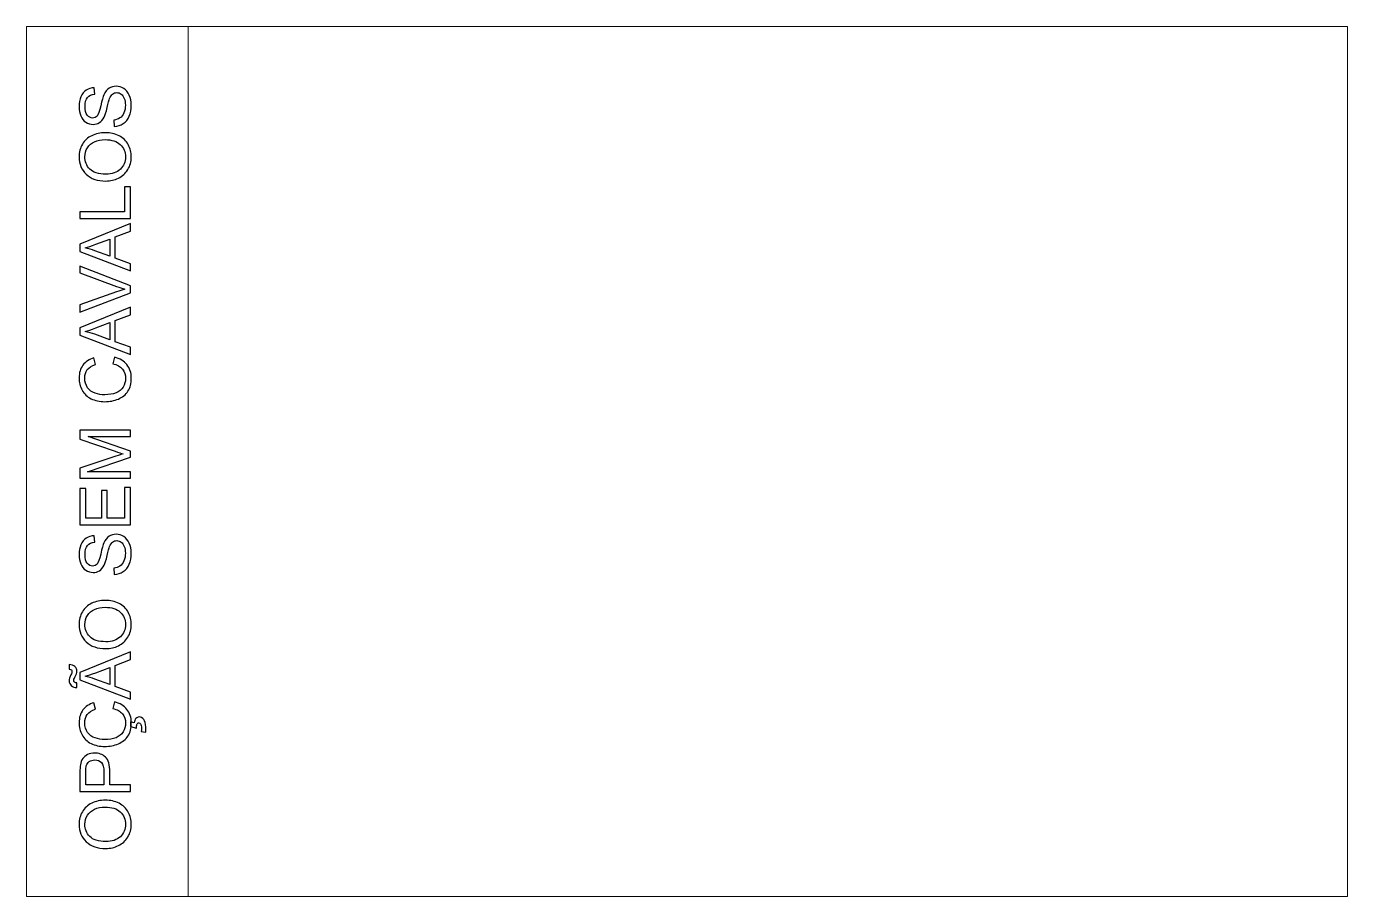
# Model space of a CAD drawing. Header units: millimetres. Extents: x -522 to 522, y -687 to 687.
# Drawn here: x -522 to 522, y -687 to 0 of the extents above; entities that cross this region are included whole.
import ezdxf

# ---------------------------------------------------------------- set-up
doc = ezdxf.new("R2010")
doc.units = ezdxf.units.MM
doc.header["$MEASUREMENT"] = 0
doc.layers.add('Camada 1', color=7, linetype='Continuous')

msp = doc.modelspace()

# ---------------------------------------------------------------- linework, layer by layer
at = {"layer": 'Camada 1', "color": 142, "lineweight": 20}
for points in [[(-521.6659, -687.4934), (-393.8405, -687.4934), (-393.8405, 0), (-521.6659, 0), (-521.6659, -687.4934)], [(-393.8405, -687.4934), (521.6659, -687.4934), (521.6659, 0), (-393.8405, 0), (-393.8405, -687.4934)]]:
    msp.add_lwpolyline(points, close=True, dxfattribs=at)
at = {"layer": 'Camada 1', "color": 142}
for points, knots in [([(-452.3213, -78.9476), (-452.3213, -78.9476), (-452.767, -73.9894), (-452.767, -73.9894), (-452.767, -73.9894), (-450.7614, -73.7573), (-449.118, -73.2095), (-447.8274, -72.346), (-447.8274, -72.346), (-446.546, -71.4825), (-445.5061, -70.1454), (-444.7076, -68.3349), (-444.7076, -68.3349), (-443.9184, -66.5243), (-443.5191, -64.4816), (-443.5191, -62.216), (-443.5191, -62.216), (-443.5191, -60.2012), (-443.8162, -58.4277), (-444.4198, -56.8864), (-444.4198, -56.8864), (-445.0233, -55.3451), (-445.8497, -54.2031), (-446.8989, -53.451), (-446.8989, -53.451), (-447.9481, -52.6989), (-449.0809, -52.3182), (-450.3158, -52.3182), (-450.3158, -52.3182), (-451.56, -52.3182), (-452.6463, -52.6803), (-453.5841, -53.4046), (-453.5841, -53.4046), (-454.5126, -54.1288), (-455.2925, -55.3266), (-455.9332, -56.9979), (-455.9332, -56.9979), (-456.3417, -58.0656), (-456.9917, -60.4333), (-457.8738, -64.1009), (-457.8738, -64.1009), (-458.7558, -67.7685), (-459.5822, -70.3311), (-460.3621, -71.7982), (-460.3621, -71.7982), (-461.3649, -73.7016), (-462.5998, -75.1129), (-464.0854, -76.0414), (-464.0854, -76.0414), (-465.5618, -76.9792), (-467.2238, -77.4435), (-469.0529, -77.4435), (-469.0529, -77.4435), (-471.0771, -77.4435), (-472.9619, -76.8678), (-474.7075, -75.7257), (-474.7075, -75.7257), (-476.4624, -74.5837), (-477.7901, -72.9217), (-478.7001, -70.7211), (-478.7001, -70.7211), (-479.61, -68.5298), (-480.065, -66.0879), (-480.065, -63.4045), (-480.065, -63.4045), (-480.065, -60.4519), (-479.5914, -57.8428), (-478.6351, -55.5865), (-478.6351, -55.5865), (-477.688, -53.3303), (-476.286, -51.594), (-474.4289, -50.3776), (-474.4289, -50.3776), (-472.5812, -49.1613), (-470.4828, -48.5113), (-468.143, -48.4185), (-468.143, -48.4185), (-468.143, -48.4185), (-467.753, -53.4881), (-467.753, -53.4881), (-467.753, -53.4881), (-470.2693, -53.7574), (-472.1727, -54.6766), (-473.454, -56.2458), (-473.454, -56.2458), (-474.7446, -57.8149), (-475.3853, -60.1362), (-475.3853, -63.2002), (-475.3853, -63.2002), (-475.3853, -66.3943), (-474.8003, -68.7248), (-473.6304, -70.1826), (-473.6304, -70.1826), (-472.4605, -71.6403), (-471.0492, -72.3738), (-469.3965, -72.3738), (-469.3965, -72.3738), (-467.9666, -72.3738), (-466.7874, -71.8539), (-465.8589, -70.8232), (-465.8589, -70.8232), (-464.9397, -69.8019), (-463.9833, -67.1557), (-463.0177, -62.866), (-463.0177, -62.866), (-462.0427, -58.5763), (-461.1978, -55.633), (-460.4736, -54.0359), (-460.4736, -54.0359), (-459.4058, -51.724), (-458.0595, -50.0062), (-456.416, -48.9013), (-456.416, -48.9013), (-454.7819, -47.7964), (-452.897, -47.2486), (-450.7614, -47.2486), (-450.7614, -47.2486), (-448.6352, -47.2486), (-446.6482, -47.8521), (-444.7726, -49.0685), (-444.7726, -49.0685), (-442.897, -50.2848), (-441.4393, -52.0211), (-440.3994, -54.2959), (-440.3994, -54.2959), (-439.3594, -56.5707), (-438.8395, -59.1241), (-438.8395, -61.9746), (-438.8395, -61.9746), (-438.8395, -65.5772), (-439.3687, -68.5948), (-440.4179, -71.0275), (-440.4179, -71.0275), (-441.4671, -73.4695), (-443.0456, -75.3729), (-445.1626, -76.7564), (-445.1626, -76.7564), (-447.2703, -78.1491), (-449.6565, -78.8734), (-452.3213, -78.9476)], [0, 0, 0, 0, 0.027777778, 0.027777778, 0.027777778, 0.027777778, 0.055555556, 0.055555556, 0.055555556, 0.055555556, 0.083333333, 0.083333333, 0.083333333, 0.083333333, 0.111111111, 0.111111111, 0.111111111, 0.111111111, 0.138888889, 0.138888889, 0.138888889, 0.138888889, 0.166666667, 0.166666667, 0.166666667, 0.166666667, 0.194444444, 0.194444444, 0.194444444, 0.194444444, 0.222222222, 0.222222222, 0.222222222, 0.222222222, 0.25, 0.25, 0.25, 0.25, 0.277777778, 0.277777778, 0.277777778, 0.277777778, 0.305555556, 0.305555556, 0.305555556, 0.305555556, 0.333333333, 0.333333333, 0.333333333, 0.333333333, 0.361111111, 0.361111111, 0.361111111, 0.361111111, 0.388888889, 0.388888889, 0.388888889, 0.388888889, 0.416666667, 0.416666667, 0.416666667, 0.416666667, 0.444444444, 0.444444444, 0.444444444, 0.444444444, 0.472222222, 0.472222222, 0.472222222, 0.472222222, 0.5, 0.5, 0.5, 0.5, 0.527777778, 0.527777778, 0.527777778, 0.527777778, 0.555555556, 0.555555556, 0.555555556, 0.555555556, 0.583333333, 0.583333333, 0.583333333, 0.583333333, 0.611111111, 0.611111111, 0.611111111, 0.611111111, 0.638888889, 0.638888889, 0.638888889, 0.638888889, 0.666666667, 0.666666667, 0.666666667, 0.666666667, 0.694444444, 0.694444444, 0.694444444, 0.694444444, 0.722222222, 0.722222222, 0.722222222, 0.722222222, 0.75, 0.75, 0.75, 0.75, 0.777777778, 0.777777778, 0.777777778, 0.777777778, 0.805555556, 0.805555556, 0.805555556, 0.805555556, 0.833333333, 0.833333333, 0.833333333, 0.833333333, 0.861111111, 0.861111111, 0.861111111, 0.861111111, 0.888888889, 0.888888889, 0.888888889, 0.888888889, 0.916666667, 0.916666667, 0.916666667, 0.916666667, 0.944444444, 0.944444444, 0.944444444, 0.944444444, 1, 1, 1, 1]), ([(-458.923, -122.1694), (-465.5339, -122.1694), (-470.7149, -120.3867), (-474.4568, -116.8305), (-474.4568, -116.8305), (-478.1987, -113.2744), (-480.065, -108.6876), (-480.065, -103.0609), (-480.065, -103.0609), (-480.065, -99.3747), (-479.1829, -96.0599), (-477.428, -93.098), (-477.428, -93.098), (-475.6731, -90.1454), (-473.2219, -87.8891), (-470.0743, -86.3385), (-470.0743, -86.3385), (-466.9359, -84.7879), (-463.3705, -84.008), (-459.3872, -84.008), (-459.3872, -84.008), (-455.3482, -84.008), (-451.7271, -84.8251), (-448.5423, -86.4592), (-448.5423, -86.4592), (-445.3483, -88.0934), (-442.9342, -90.4054), (-441.3, -93.3951), (-441.3, -93.3951), (-439.6566, -96.3942), (-438.8395, -99.6254), (-438.8395, -103.0887), (-438.8395, -103.0887), (-438.8395, -106.8491), (-439.7494, -110.201), (-441.56, -113.1629), (-441.56, -113.1629), (-443.3706, -116.1156), (-445.8404, -118.3626), (-448.9787, -119.8853), (-448.9787, -119.8853), (-452.1078, -121.408), (-455.4225, -122.1694), (-458.923, -122.1694)], [0, 0, 0, 0, 0.083333333, 0.083333333, 0.083333333, 0.083333333, 0.166666667, 0.166666667, 0.166666667, 0.166666667, 0.25, 0.25, 0.25, 0.25, 0.333333333, 0.333333333, 0.333333333, 0.333333333, 0.416666667, 0.416666667, 0.416666667, 0.416666667, 0.5, 0.5, 0.5, 0.5, 0.583333333, 0.583333333, 0.583333333, 0.583333333, 0.666666667, 0.666666667, 0.666666667, 0.666666667, 0.75, 0.75, 0.75, 0.75, 0.833333333, 0.833333333, 0.833333333, 0.833333333, 1, 1, 1, 1]), ([(-458.8301, -116.7098), (-454.0298, -116.7098), (-450.2508, -115.4192), (-447.4931, -112.838), (-447.4931, -112.838), (-444.7355, -110.2567), (-443.352, -107.0163), (-443.352, -103.1166), (-443.352, -103.1166), (-443.352, -99.1426), (-444.7447, -95.8835), (-447.5303, -93.3116), (-447.5303, -93.3116), (-450.3158, -90.7489), (-454.2712, -89.4676), (-459.3965, -89.4676), (-459.3965, -89.4676), (-462.637, -89.4676), (-465.4689, -90.0154), (-467.883, -91.111), (-467.883, -91.111), (-470.2971, -92.2067), (-472.1727, -93.813), (-473.5004, -95.9207), (-473.5004, -95.9207), (-474.8282, -98.0377), (-475.4967, -100.4053), (-475.4967, -103.033), (-475.4967, -103.033), (-475.4967, -106.7656), (-474.2154, -109.9782), (-471.6527, -112.6708), (-471.6527, -112.6708), (-469.0901, -115.3635), (-464.819, -116.7098), (-458.8301, -116.7098)], [0, 0, 0, 0, 0.1, 0.1, 0.1, 0.1, 0.2, 0.2, 0.2, 0.2, 0.3, 0.3, 0.3, 0.3, 0.4, 0.4, 0.4, 0.4, 0.5, 0.5, 0.5, 0.5, 0.6, 0.6, 0.6, 0.6, 0.7, 0.7, 0.7, 0.7, 0.8, 0.8, 0.8, 0.8, 1, 1, 1, 1]), ([(-439.508, -151.7608), (-439.508, -151.7608), (-479.3964, -151.7608), (-479.3964, -151.7608), (-479.3964, -151.7608), (-479.3964, -151.7608), (-479.3964, -146.4683), (-479.3964, -146.4683), (-479.3964, -146.4683), (-479.3964, -146.4683), (-444.1876, -146.4683), (-444.1876, -146.4683), (-444.1876, -146.4683), (-444.1876, -146.4683), (-444.1876, -126.8583), (-444.1876, -126.8583), (-444.1876, -126.8583), (-444.1876, -126.8583), (-439.508, -126.8583), (-439.508, -126.8583), (-439.508, -126.8583), (-439.508, -126.8583), (-439.508, -151.7608), (-439.508, -151.7608)], [0, 0, 0, 0, 0.142857143, 0.142857143, 0.142857143, 0.142857143, 0.285714286, 0.285714286, 0.285714286, 0.285714286, 0.428571429, 0.428571429, 0.428571429, 0.428571429, 0.571428571, 0.571428571, 0.571428571, 0.571428571, 0.714285714, 0.714285714, 0.714285714, 0.714285714, 1, 1, 1, 1]), ([(-439.508, -193.0698), (-439.508, -193.0698), (-479.3964, -177.7681), (-479.3964, -177.7681), (-479.3964, -177.7681), (-479.3964, -177.7681), (-479.3964, -171.9649), (-479.3964, -171.9649), (-479.3964, -171.9649), (-479.3964, -171.9649), (-439.508, -155.7254), (-439.508, -155.7254), (-439.508, -155.7254), (-439.508, -155.7254), (-439.508, -161.7328), (-439.508, -161.7328), (-439.508, -161.7328), (-439.508, -161.7328), (-451.5971, -166.3475), (-451.5971, -166.3475), (-451.5971, -166.3475), (-451.5971, -166.3475), (-451.5971, -183.1441), (-451.5971, -183.1441), (-451.5971, -183.1441), (-451.5971, -183.1441), (-439.508, -187.4709), (-439.508, -187.4709), (-439.508, -187.4709), (-439.508, -187.4709), (-439.508, -193.0698), (-439.508, -193.0698)], [0, 0, 0, 0, 0.111111111, 0.111111111, 0.111111111, 0.111111111, 0.222222222, 0.222222222, 0.222222222, 0.222222222, 0.333333333, 0.333333333, 0.333333333, 0.333333333, 0.444444444, 0.444444444, 0.444444444, 0.444444444, 0.555555556, 0.555555556, 0.555555556, 0.555555556, 0.666666667, 0.666666667, 0.666666667, 0.666666667, 0.777777778, 0.777777778, 0.777777778, 0.777777778, 1, 1, 1, 1]), ([(-455.8868, -181.5935), (-455.8868, -181.5935), (-455.8868, -168.0002), (-455.8868, -168.0002), (-455.8868, -168.0002), (-455.8868, -168.0002), (-466.9452, -172.1599), (-466.9452, -172.1599), (-466.9452, -172.1599), (-470.3064, -173.4134), (-473.0826, -174.3605), (-475.2739, -175.0197), (-475.2739, -175.0197), (-472.6741, -175.5675), (-470.1207, -176.301), (-467.5952, -177.2202), (-467.5952, -177.2202), (-467.5952, -177.2202), (-455.8868, -181.5935), (-455.8868, -181.5935)], [0, 0, 0, 0, 0.166666667, 0.166666667, 0.166666667, 0.166666667, 0.333333333, 0.333333333, 0.333333333, 0.333333333, 0.5, 0.5, 0.5, 0.5, 0.666666667, 0.666666667, 0.666666667, 0.666666667, 1, 1, 1, 1]), ([(-439.508, -210.3585), (-439.508, -210.3585), (-479.3964, -225.7716), (-479.3964, -225.7716), (-479.3964, -225.7716), (-479.3964, -225.7716), (-479.3964, -220.052), (-479.3964, -220.052), (-479.3964, -220.052), (-479.3964, -220.052), (-450.4086, -209.6899), (-450.4086, -209.6899), (-450.4086, -209.6899), (-448.0874, -208.8636), (-445.9147, -208.1579), (-443.8812, -207.6008), (-443.8812, -207.6008), (-446.0539, -206.988), (-448.2359, -206.2731), (-450.4086, -205.456), (-450.4086, -205.456), (-450.4086, -205.456), (-479.3964, -194.7039), (-479.3964, -194.7039), (-479.3964, -194.7039), (-479.3964, -194.7039), (-479.3964, -189.3186), (-479.3964, -189.3186), (-479.3964, -189.3186), (-479.3964, -189.3186), (-439.508, -204.871), (-439.508, -204.871), (-439.508, -204.871), (-439.508, -204.871), (-439.508, -210.3585), (-439.508, -210.3585)], [0, 0, 0, 0, 0.1, 0.1, 0.1, 0.1, 0.2, 0.2, 0.2, 0.2, 0.3, 0.3, 0.3, 0.3, 0.4, 0.4, 0.4, 0.4, 0.5, 0.5, 0.5, 0.5, 0.6, 0.6, 0.6, 0.6, 0.7, 0.7, 0.7, 0.7, 0.8, 0.8, 0.8, 0.8, 1, 1, 1, 1]), ([(-439.508, -259.1234), (-439.508, -259.1234), (-479.3964, -243.8217), (-479.3964, -243.8217), (-479.3964, -243.8217), (-479.3964, -243.8217), (-479.3964, -238.0185), (-479.3964, -238.0185), (-479.3964, -238.0185), (-479.3964, -238.0185), (-439.508, -221.779), (-439.508, -221.779), (-439.508, -221.779), (-439.508, -221.779), (-439.508, -227.7864), (-439.508, -227.7864), (-439.508, -227.7864), (-439.508, -227.7864), (-451.5971, -232.4011), (-451.5971, -232.4011), (-451.5971, -232.4011), (-451.5971, -232.4011), (-451.5971, -249.1977), (-451.5971, -249.1977), (-451.5971, -249.1977), (-451.5971, -249.1977), (-439.508, -253.5245), (-439.508, -253.5245), (-439.508, -253.5245), (-439.508, -253.5245), (-439.508, -259.1234), (-439.508, -259.1234)], [0, 0, 0, 0, 0.111111111, 0.111111111, 0.111111111, 0.111111111, 0.222222222, 0.222222222, 0.222222222, 0.222222222, 0.333333333, 0.333333333, 0.333333333, 0.333333333, 0.444444444, 0.444444444, 0.444444444, 0.444444444, 0.555555556, 0.555555556, 0.555555556, 0.555555556, 0.666666667, 0.666666667, 0.666666667, 0.666666667, 0.777777778, 0.777777778, 0.777777778, 0.777777778, 1, 1, 1, 1]), ([(-455.8868, -247.6471), (-455.8868, -247.6471), (-455.8868, -234.0538), (-455.8868, -234.0538), (-455.8868, -234.0538), (-455.8868, -234.0538), (-466.9452, -238.2135), (-466.9452, -238.2135), (-466.9452, -238.2135), (-470.3064, -239.467), (-473.0826, -240.4141), (-475.2739, -241.0733), (-475.2739, -241.0733), (-472.6741, -241.6211), (-470.1207, -242.3546), (-467.5952, -243.2738), (-467.5952, -243.2738), (-467.5952, -243.2738), (-455.8868, -247.6471), (-455.8868, -247.6471)], [0, 0, 0, 0, 0.166666667, 0.166666667, 0.166666667, 0.166666667, 0.333333333, 0.333333333, 0.333333333, 0.333333333, 0.5, 0.5, 0.5, 0.5, 0.666666667, 0.666666667, 0.666666667, 0.666666667, 1, 1, 1, 1]), ([(-453.5005, -266.57), (-453.5005, -266.57), (-452.1635, -261.2775), (-452.1635, -261.2775), (-452.1635, -261.2775), (-447.8274, -262.3824), (-444.5312, -264.3694), (-442.2564, -267.2385), (-442.2564, -267.2385), (-439.9815, -270.1076), (-438.8395, -273.6173), (-438.8395, -277.7677), (-438.8395, -277.7677), (-438.8395, -282.0574), (-439.7123, -285.5485), (-441.4671, -288.2412), (-441.4671, -288.2412), (-443.2127, -290.9339), (-445.7475, -292.9766), (-449.0623, -294.3786), (-449.0623, -294.3786), (-452.377, -295.7806), (-455.9425, -296.4863), (-459.7493, -296.4863), (-459.7493, -296.4863), (-463.8997, -296.4863), (-467.5209, -295.6971), (-470.6128, -294.1093), (-470.6128, -294.1093), (-473.7047, -292.5216), (-476.0538, -290.2653), (-477.6601, -287.3406), (-477.6601, -287.3406), (-479.2664, -284.4158), (-480.065, -281.1939), (-480.065, -277.6841), (-480.065, -277.6841), (-480.065, -273.6916), (-479.0529, -270.3397), (-477.0195, -267.6285), (-477.0195, -267.6285), (-474.986, -264.908), (-472.1355, -263.0138), (-468.4587, -261.946), (-468.4587, -261.946), (-468.4587, -261.946), (-467.2331, -267.1271), (-467.2331, -267.1271), (-467.2331, -267.1271), (-470.13, -268.0463), (-472.247, -269.3926), (-473.5654, -271.1475), (-473.5654, -271.1475), (-474.8932, -272.9024), (-475.5524, -275.1122), (-475.5524, -277.777), (-475.5524, -277.777), (-475.5524, -280.8318), (-474.8189, -283.3944), (-473.3519, -285.4464), (-473.3519, -285.4464), (-471.8849, -287.4984), (-469.9071, -288.9469), (-467.4373, -289.7732), (-467.4373, -289.7732), (-464.9582, -290.6089), (-462.4049, -291.0267), (-459.7772, -291.0267), (-459.7772, -291.0267), (-456.3882, -291.0267), (-453.4262, -290.5346), (-450.9007, -289.5504), (-450.9007, -289.5504), (-448.3659, -288.5662), (-446.481, -287.0341), (-445.2276, -284.9543), (-445.2276, -284.9543), (-443.9741, -282.8745), (-443.352, -280.6275), (-443.352, -278.2041), (-443.352, -278.2041), (-443.352, -275.2515), (-444.2062, -272.7631), (-445.9054, -270.7204), (-445.9054, -270.7204), (-447.6138, -268.6777), (-450.1393, -267.2942), (-453.5005, -266.57)], [0, 0, 0, 0, 0.043478261, 0.043478261, 0.043478261, 0.043478261, 0.086956522, 0.086956522, 0.086956522, 0.086956522, 0.130434783, 0.130434783, 0.130434783, 0.130434783, 0.173913043, 0.173913043, 0.173913043, 0.173913043, 0.217391304, 0.217391304, 0.217391304, 0.217391304, 0.260869565, 0.260869565, 0.260869565, 0.260869565, 0.304347826, 0.304347826, 0.304347826, 0.304347826, 0.347826087, 0.347826087, 0.347826087, 0.347826087, 0.391304348, 0.391304348, 0.391304348, 0.391304348, 0.434782609, 0.434782609, 0.434782609, 0.434782609, 0.47826087, 0.47826087, 0.47826087, 0.47826087, 0.52173913, 0.52173913, 0.52173913, 0.52173913, 0.565217391, 0.565217391, 0.565217391, 0.565217391, 0.608695652, 0.608695652, 0.608695652, 0.608695652, 0.652173913, 0.652173913, 0.652173913, 0.652173913, 0.695652174, 0.695652174, 0.695652174, 0.695652174, 0.739130435, 0.739130435, 0.739130435, 0.739130435, 0.782608696, 0.782608696, 0.782608696, 0.782608696, 0.826086957, 0.826086957, 0.826086957, 0.826086957, 0.869565217, 0.869565217, 0.869565217, 0.869565217, 0.913043478, 0.913043478, 0.913043478, 0.913043478, 1, 1, 1, 1]), ([(-439.508, -356.9781), (-439.508, -356.9781), (-479.3964, -356.9781), (-479.3964, -356.9781), (-479.3964, -356.9781), (-479.3964, -356.9781), (-479.3964, -349.0673), (-479.3964, -349.0673), (-479.3964, -349.0673), (-479.3964, -349.0673), (-451.1607, -339.6337), (-451.1607, -339.6337), (-451.1607, -339.6337), (-448.533, -338.7609), (-446.5646, -338.1296), (-445.2554, -337.7303), (-445.2554, -337.7303), (-446.7039, -337.2753), (-448.8394, -336.5604), (-451.6528, -335.5947), (-451.6528, -335.5947), (-451.6528, -335.5947), (-479.3964, -325.994), (-479.3964, -325.994), (-479.3964, -325.994), (-479.3964, -325.994), (-479.3964, -318.9281), (-479.3964, -318.9281), (-479.3964, -318.9281), (-479.3964, -318.9281), (-439.508, -318.9281), (-439.508, -318.9281), (-439.508, -318.9281), (-439.508, -318.9281), (-439.508, -323.9978), (-439.508, -323.9978), (-439.508, -323.9978), (-439.508, -323.9978), (-472.8784, -323.9978), (-472.8784, -323.9978), (-472.8784, -323.9978), (-472.8784, -323.9978), (-439.508, -335.6412), (-439.508, -335.6412), (-439.508, -335.6412), (-439.508, -335.6412), (-439.508, -340.3951), (-439.508, -340.3951), (-439.508, -340.3951), (-439.508, -340.3951), (-473.4912, -351.9085), (-473.4912, -351.9085), (-473.4912, -351.9085), (-473.4912, -351.9085), (-439.508, -351.9085), (-439.508, -351.9085), (-439.508, -351.9085), (-439.508, -351.9085), (-439.508, -356.9781), (-439.508, -356.9781)], [0, 0, 0, 0, 0.0625, 0.0625, 0.0625, 0.0625, 0.125, 0.125, 0.125, 0.125, 0.1875, 0.1875, 0.1875, 0.1875, 0.25, 0.25, 0.25, 0.25, 0.3125, 0.3125, 0.3125, 0.3125, 0.375, 0.375, 0.375, 0.375, 0.4375, 0.4375, 0.4375, 0.4375, 0.5, 0.5, 0.5, 0.5, 0.5625, 0.5625, 0.5625, 0.5625, 0.625, 0.625, 0.625, 0.625, 0.6875, 0.6875, 0.6875, 0.6875, 0.75, 0.75, 0.75, 0.75, 0.8125, 0.8125, 0.8125, 0.8125, 0.875, 0.875, 0.875, 0.875, 1, 1, 1, 1]), ([(-439.508, -393.9139), (-439.508, -393.9139), (-479.3964, -393.9139), (-479.3964, -393.9139), (-479.3964, -393.9139), (-479.3964, -393.9139), (-479.3964, -365.1118), (-479.3964, -365.1118), (-479.3964, -365.1118), (-479.3964, -365.1118), (-474.7168, -365.1118), (-474.7168, -365.1118), (-474.7168, -365.1118), (-474.7168, -365.1118), (-474.7168, -388.6214), (-474.7168, -388.6214), (-474.7168, -388.6214), (-474.7168, -388.6214), (-462.4606, -388.6214), (-462.4606, -388.6214), (-462.4606, -388.6214), (-462.4606, -388.6214), (-462.4606, -366.616), (-462.4606, -366.616), (-462.4606, -366.616), (-462.4606, -366.616), (-457.7809, -366.616), (-457.7809, -366.616), (-457.7809, -366.616), (-457.7809, -366.616), (-457.7809, -388.6214), (-457.7809, -388.6214), (-457.7809, -388.6214), (-457.7809, -388.6214), (-444.1876, -388.6214), (-444.1876, -388.6214), (-444.1876, -388.6214), (-444.1876, -388.6214), (-444.1876, -364.1647), (-444.1876, -364.1647), (-444.1876, -364.1647), (-444.1876, -364.1647), (-439.508, -364.1647), (-439.508, -364.1647), (-439.508, -364.1647), (-439.508, -364.1647), (-439.508, -393.9139), (-439.508, -393.9139)], [0, 0, 0, 0, 0.076923077, 0.076923077, 0.076923077, 0.076923077, 0.153846154, 0.153846154, 0.153846154, 0.153846154, 0.230769231, 0.230769231, 0.230769231, 0.230769231, 0.307692308, 0.307692308, 0.307692308, 0.307692308, 0.384615385, 0.384615385, 0.384615385, 0.384615385, 0.461538462, 0.461538462, 0.461538462, 0.461538462, 0.538461538, 0.538461538, 0.538461538, 0.538461538, 0.615384615, 0.615384615, 0.615384615, 0.615384615, 0.692307692, 0.692307692, 0.692307692, 0.692307692, 0.769230769, 0.769230769, 0.769230769, 0.769230769, 0.846153846, 0.846153846, 0.846153846, 0.846153846, 1, 1, 1, 1]), ([(-452.3213, -432.9109), (-452.3213, -432.9109), (-452.767, -427.9527), (-452.767, -427.9527), (-452.767, -427.9527), (-450.7614, -427.7206), (-449.118, -427.1728), (-447.8274, -426.3093), (-447.8274, -426.3093), (-446.546, -425.4458), (-445.5061, -424.1087), (-444.7076, -422.2982), (-444.7076, -422.2982), (-443.9184, -420.4876), (-443.5191, -418.4449), (-443.5191, -416.1793), (-443.5191, -416.1793), (-443.5191, -414.1645), (-443.8162, -412.391), (-444.4198, -410.8497), (-444.4198, -410.8497), (-445.0233, -409.3084), (-445.8497, -408.1664), (-446.8989, -407.4143), (-446.8989, -407.4143), (-447.9481, -406.6622), (-449.0809, -406.2815), (-450.3158, -406.2815), (-450.3158, -406.2815), (-451.56, -406.2815), (-452.6463, -406.6436), (-453.5841, -407.3679), (-453.5841, -407.3679), (-454.5126, -408.0921), (-455.2925, -409.2899), (-455.9332, -410.9612), (-455.9332, -410.9612), (-456.3417, -412.0289), (-456.9917, -414.3966), (-457.8738, -418.0642), (-457.8738, -418.0642), (-458.7558, -421.7318), (-459.5822, -424.2944), (-460.3621, -425.7615), (-460.3621, -425.7615), (-461.3649, -427.6649), (-462.5998, -429.0762), (-464.0854, -430.0047), (-464.0854, -430.0047), (-465.5618, -430.9425), (-467.2238, -431.4068), (-469.0529, -431.4068), (-469.0529, -431.4068), (-471.0771, -431.4068), (-472.9619, -430.8311), (-474.7075, -429.689), (-474.7075, -429.689), (-476.4624, -428.547), (-477.7901, -426.885), (-478.7001, -424.6844), (-478.7001, -424.6844), (-479.61, -422.4931), (-480.065, -420.0512), (-480.065, -417.3678), (-480.065, -417.3678), (-480.065, -414.4152), (-479.5914, -411.8061), (-478.6351, -409.5498), (-478.6351, -409.5498), (-477.688, -407.2936), (-476.286, -405.5573), (-474.4289, -404.3409), (-474.4289, -404.3409), (-472.5812, -403.1246), (-470.4828, -402.4746), (-468.143, -402.3818), (-468.143, -402.3818), (-468.143, -402.3818), (-467.753, -407.4514), (-467.753, -407.4514), (-467.753, -407.4514), (-470.2693, -407.7207), (-472.1727, -408.6399), (-473.454, -410.2091), (-473.454, -410.2091), (-474.7446, -411.7782), (-475.3853, -414.0995), (-475.3853, -417.1635), (-475.3853, -417.1635), (-475.3853, -420.3576), (-474.8003, -422.6881), (-473.6304, -424.1459), (-473.6304, -424.1459), (-472.4605, -425.6036), (-471.0492, -426.3371), (-469.3965, -426.3371), (-469.3965, -426.3371), (-467.9666, -426.3371), (-466.7874, -425.8172), (-465.8589, -424.7865), (-465.8589, -424.7865), (-464.9397, -423.7652), (-463.9833, -421.119), (-463.0177, -416.8293), (-463.0177, -416.8293), (-462.0427, -412.5396), (-461.1978, -409.5963), (-460.4736, -407.9992), (-460.4736, -407.9992), (-459.4058, -405.6873), (-458.0595, -403.9695), (-456.416, -402.8646), (-456.416, -402.8646), (-454.7819, -401.7597), (-452.897, -401.2119), (-450.7614, -401.2119), (-450.7614, -401.2119), (-448.6352, -401.2119), (-446.6482, -401.8154), (-444.7726, -403.0318), (-444.7726, -403.0318), (-442.897, -404.2481), (-441.4393, -405.9844), (-440.3994, -408.2592), (-440.3994, -408.2592), (-439.3594, -410.534), (-438.8395, -413.0874), (-438.8395, -415.9379), (-438.8395, -415.9379), (-438.8395, -419.5405), (-439.3687, -422.5581), (-440.4179, -424.9908), (-440.4179, -424.9908), (-441.4671, -427.4328), (-443.0456, -429.3362), (-445.1626, -430.7197), (-445.1626, -430.7197), (-447.2703, -432.1124), (-449.6565, -432.8367), (-452.3213, -432.9109)], [0, 0, 0, 0, 0.027777778, 0.027777778, 0.027777778, 0.027777778, 0.055555556, 0.055555556, 0.055555556, 0.055555556, 0.083333333, 0.083333333, 0.083333333, 0.083333333, 0.111111111, 0.111111111, 0.111111111, 0.111111111, 0.138888889, 0.138888889, 0.138888889, 0.138888889, 0.166666667, 0.166666667, 0.166666667, 0.166666667, 0.194444444, 0.194444444, 0.194444444, 0.194444444, 0.222222222, 0.222222222, 0.222222222, 0.222222222, 0.25, 0.25, 0.25, 0.25, 0.277777778, 0.277777778, 0.277777778, 0.277777778, 0.305555556, 0.305555556, 0.305555556, 0.305555556, 0.333333333, 0.333333333, 0.333333333, 0.333333333, 0.361111111, 0.361111111, 0.361111111, 0.361111111, 0.388888889, 0.388888889, 0.388888889, 0.388888889, 0.416666667, 0.416666667, 0.416666667, 0.416666667, 0.444444444, 0.444444444, 0.444444444, 0.444444444, 0.472222222, 0.472222222, 0.472222222, 0.472222222, 0.5, 0.5, 0.5, 0.5, 0.527777778, 0.527777778, 0.527777778, 0.527777778, 0.555555556, 0.555555556, 0.555555556, 0.555555556, 0.583333333, 0.583333333, 0.583333333, 0.583333333, 0.611111111, 0.611111111, 0.611111111, 0.611111111, 0.638888889, 0.638888889, 0.638888889, 0.638888889, 0.666666667, 0.666666667, 0.666666667, 0.666666667, 0.694444444, 0.694444444, 0.694444444, 0.694444444, 0.722222222, 0.722222222, 0.722222222, 0.722222222, 0.75, 0.75, 0.75, 0.75, 0.777777778, 0.777777778, 0.777777778, 0.777777778, 0.805555556, 0.805555556, 0.805555556, 0.805555556, 0.833333333, 0.833333333, 0.833333333, 0.833333333, 0.861111111, 0.861111111, 0.861111111, 0.861111111, 0.888888889, 0.888888889, 0.888888889, 0.888888889, 0.916666667, 0.916666667, 0.916666667, 0.916666667, 0.944444444, 0.944444444, 0.944444444, 0.944444444, 1, 1, 1, 1]), ([(-458.923, -491.6108), (-465.5339, -491.6108), (-470.7149, -489.8281), (-474.4568, -486.2719), (-474.4568, -486.2719), (-478.1987, -482.7158), (-480.065, -478.129), (-480.065, -472.5023), (-480.065, -472.5023), (-480.065, -468.8161), (-479.1829, -465.5013), (-477.428, -462.5394), (-477.428, -462.5394), (-475.6731, -459.5868), (-473.2219, -457.3305), (-470.0743, -455.7799), (-470.0743, -455.7799), (-466.9359, -454.2293), (-463.3705, -453.4494), (-459.3872, -453.4494), (-459.3872, -453.4494), (-455.3482, -453.4494), (-451.7271, -454.2665), (-448.5423, -455.9006), (-448.5423, -455.9006), (-445.3483, -457.5348), (-442.9342, -459.8468), (-441.3, -462.8365), (-441.3, -462.8365), (-439.6566, -465.8356), (-438.8395, -469.0668), (-438.8395, -472.5301), (-438.8395, -472.5301), (-438.8395, -476.2905), (-439.7494, -479.6424), (-441.56, -482.6043), (-441.56, -482.6043), (-443.3706, -485.557), (-445.8404, -487.804), (-448.9787, -489.3267), (-448.9787, -489.3267), (-452.1078, -490.8494), (-455.4225, -491.6108), (-458.923, -491.6108)], [0, 0, 0, 0, 0.083333333, 0.083333333, 0.083333333, 0.083333333, 0.166666667, 0.166666667, 0.166666667, 0.166666667, 0.25, 0.25, 0.25, 0.25, 0.333333333, 0.333333333, 0.333333333, 0.333333333, 0.416666667, 0.416666667, 0.416666667, 0.416666667, 0.5, 0.5, 0.5, 0.5, 0.583333333, 0.583333333, 0.583333333, 0.583333333, 0.666666667, 0.666666667, 0.666666667, 0.666666667, 0.75, 0.75, 0.75, 0.75, 0.833333333, 0.833333333, 0.833333333, 0.833333333, 1, 1, 1, 1]), ([(-458.8301, -486.1512), (-454.0298, -486.1512), (-450.2508, -484.8606), (-447.4931, -482.2794), (-447.4931, -482.2794), (-444.7355, -479.6981), (-443.352, -476.4577), (-443.352, -472.558), (-443.352, -472.558), (-443.352, -468.584), (-444.7447, -465.3249), (-447.5303, -462.753), (-447.5303, -462.753), (-450.3158, -460.1903), (-454.2712, -458.909), (-459.3965, -458.909), (-459.3965, -458.909), (-462.637, -458.909), (-465.4689, -459.4568), (-467.883, -460.5524), (-467.883, -460.5524), (-470.2971, -461.6481), (-472.1727, -463.2544), (-473.5004, -465.3621), (-473.5004, -465.3621), (-474.8282, -467.4791), (-475.4967, -469.8467), (-475.4967, -472.4744), (-475.4967, -472.4744), (-475.4967, -476.207), (-474.2154, -479.4196), (-471.6527, -482.1122), (-471.6527, -482.1122), (-469.0901, -484.8049), (-464.819, -486.1512), (-458.8301, -486.1512)], [0, 0, 0, 0, 0.1, 0.1, 0.1, 0.1, 0.2, 0.2, 0.2, 0.2, 0.3, 0.3, 0.3, 0.3, 0.4, 0.4, 0.4, 0.4, 0.5, 0.5, 0.5, 0.5, 0.6, 0.6, 0.6, 0.6, 0.7, 0.7, 0.7, 0.7, 0.8, 0.8, 0.8, 0.8, 1, 1, 1, 1]), ([(-439.508, -531.5271), (-439.508, -531.5271), (-479.3964, -516.2254), (-479.3964, -516.2254), (-479.3964, -516.2254), (-479.3964, -516.2254), (-479.3964, -510.4222), (-479.3964, -510.4222), (-479.3964, -510.4222), (-479.3964, -510.4222), (-439.508, -494.1827), (-439.508, -494.1827), (-439.508, -494.1827), (-439.508, -494.1827), (-439.508, -500.1901), (-439.508, -500.1901), (-439.508, -500.1901), (-439.508, -500.1901), (-451.5971, -504.8048), (-451.5971, -504.8048), (-451.5971, -504.8048), (-451.5971, -504.8048), (-451.5971, -521.6014), (-451.5971, -521.6014), (-451.5971, -521.6014), (-451.5971, -521.6014), (-439.508, -525.9282), (-439.508, -525.9282), (-439.508, -525.9282), (-439.508, -525.9282), (-439.508, -531.5271), (-439.508, -531.5271)], [0, 0, 0, 0, 0.111111111, 0.111111111, 0.111111111, 0.111111111, 0.222222222, 0.222222222, 0.222222222, 0.222222222, 0.333333333, 0.333333333, 0.333333333, 0.333333333, 0.444444444, 0.444444444, 0.444444444, 0.444444444, 0.555555556, 0.555555556, 0.555555556, 0.555555556, 0.666666667, 0.666666667, 0.666666667, 0.666666667, 0.777777778, 0.777777778, 0.777777778, 0.777777778, 1, 1, 1, 1]), ([(-481.792, -522.3628), (-483.6583, -522.3813), (-485.1439, -521.8614), (-486.2581, -520.8122), (-486.2581, -520.8122), (-487.363, -519.7815), (-487.9201, -518.4538), (-487.9201, -516.8382), (-487.9201, -516.8382), (-487.9201, -515.7147), (-487.4465, -514.1827), (-486.4902, -512.2514), (-486.4902, -512.2514), (-485.9609, -511.1836), (-485.6917, -510.3294), (-485.6917, -509.698), (-485.6917, -509.698), (-485.6917, -509.113), (-485.8495, -508.6674), (-486.1652, -508.3609), (-486.1652, -508.3609), (-486.4716, -508.0545), (-487.103, -507.841), (-488.0315, -507.711), (-488.0315, -507.711), (-488.0315, -507.711), (-488.0315, -504.2013), (-488.0315, -504.2013), (-488.0315, -504.2013), (-485.9702, -504.257), (-484.4196, -504.7769), (-483.389, -505.7611), (-483.389, -505.7611), (-482.3584, -506.7454), (-481.8477, -507.9895), (-481.8477, -509.5123), (-481.8477, -509.5123), (-481.8477, -510.6451), (-482.3584, -512.1492), (-483.3704, -514.0062), (-483.3704, -514.0062), (-484.0297, -515.2226), (-484.3546, -516.1139), (-484.3546, -516.6803), (-484.3546, -516.6803), (-484.3546, -517.2931), (-484.1411, -517.7945), (-483.7047, -518.1659), (-483.7047, -518.1659), (-483.2776, -518.5652), (-482.6369, -518.7602), (-481.792, -518.7416), (-481.792, -518.7416), (-481.792, -518.7416), (-481.792, -522.3628), (-481.792, -522.3628)], [0, 0, 0, 0, 0.066666667, 0.066666667, 0.066666667, 0.066666667, 0.133333333, 0.133333333, 0.133333333, 0.133333333, 0.2, 0.2, 0.2, 0.2, 0.266666667, 0.266666667, 0.266666667, 0.266666667, 0.333333333, 0.333333333, 0.333333333, 0.333333333, 0.4, 0.4, 0.4, 0.4, 0.466666667, 0.466666667, 0.466666667, 0.466666667, 0.533333333, 0.533333333, 0.533333333, 0.533333333, 0.6, 0.6, 0.6, 0.6, 0.666666667, 0.666666667, 0.666666667, 0.666666667, 0.733333333, 0.733333333, 0.733333333, 0.733333333, 0.8, 0.8, 0.8, 0.8, 0.866666667, 0.866666667, 0.866666667, 0.866666667, 1, 1, 1, 1]), ([(-455.8868, -520.0508), (-455.8868, -520.0508), (-455.8868, -506.4575), (-455.8868, -506.4575), (-455.8868, -506.4575), (-455.8868, -506.4575), (-466.9452, -510.6172), (-466.9452, -510.6172), (-466.9452, -510.6172), (-470.3064, -511.8707), (-473.0826, -512.8178), (-475.2739, -513.477), (-475.2739, -513.477), (-472.6741, -514.0248), (-470.1207, -514.7583), (-467.5952, -515.6775), (-467.5952, -515.6775), (-467.5952, -515.6775), (-455.8868, -520.0508), (-455.8868, -520.0508)], [0, 0, 0, 0, 0.166666667, 0.166666667, 0.166666667, 0.166666667, 0.333333333, 0.333333333, 0.333333333, 0.333333333, 0.5, 0.5, 0.5, 0.5, 0.666666667, 0.666666667, 0.666666667, 0.666666667, 1, 1, 1, 1]), ([(-453.5005, -538.9737), (-453.5005, -538.9737), (-452.1635, -533.6812), (-452.1635, -533.6812), (-452.1635, -533.6812), (-447.8274, -534.7861), (-444.5312, -536.7731), (-442.2564, -539.6422), (-442.2564, -539.6422), (-439.9815, -542.5113), (-438.8395, -546.021), (-438.8395, -550.1714), (-438.8395, -550.1714), (-438.8395, -554.4611), (-439.7123, -557.9522), (-441.4671, -560.6449), (-441.4671, -560.6449), (-443.2127, -563.3376), (-445.7475, -565.3803), (-449.0623, -566.7823), (-449.0623, -566.7823), (-452.377, -568.1843), (-455.9425, -568.89), (-459.7493, -568.89), (-459.7493, -568.89), (-463.8997, -568.89), (-467.5209, -568.1008), (-470.6128, -566.513), (-470.6128, -566.513), (-473.7047, -564.9253), (-476.0538, -562.669), (-477.6601, -559.7443), (-477.6601, -559.7443), (-479.2664, -556.8195), (-480.065, -553.5976), (-480.065, -550.0878), (-480.065, -550.0878), (-480.065, -546.0953), (-479.0529, -542.7434), (-477.0195, -540.0322), (-477.0195, -540.0322), (-474.986, -537.3117), (-472.1355, -535.4175), (-468.4587, -534.3497), (-468.4587, -534.3497), (-468.4587, -534.3497), (-467.2331, -539.5308), (-467.2331, -539.5308), (-467.2331, -539.5308), (-470.13, -540.45), (-472.247, -541.7963), (-473.5654, -543.5512), (-473.5654, -543.5512), (-474.8932, -545.3061), (-475.5524, -547.5159), (-475.5524, -550.1807), (-475.5524, -550.1807), (-475.5524, -553.2355), (-474.8189, -555.7981), (-473.3519, -557.8501), (-473.3519, -557.8501), (-471.8849, -559.9021), (-469.9071, -561.3506), (-467.4373, -562.1769), (-467.4373, -562.1769), (-464.9582, -563.0126), (-462.4049, -563.4304), (-459.7772, -563.4304), (-459.7772, -563.4304), (-456.3882, -563.4304), (-453.4262, -562.9383), (-450.9007, -561.9541), (-450.9007, -561.9541), (-448.3659, -560.9699), (-446.481, -559.4378), (-445.2276, -557.358), (-445.2276, -557.358), (-443.9741, -555.2782), (-443.352, -553.0312), (-443.352, -550.6078), (-443.352, -550.6078), (-443.352, -547.6552), (-444.2062, -545.1668), (-445.9054, -543.1241), (-445.9054, -543.1241), (-447.6138, -541.0814), (-450.1393, -539.6979), (-453.5005, -538.9737)], [0, 0, 0, 0, 0.043478261, 0.043478261, 0.043478261, 0.043478261, 0.086956522, 0.086956522, 0.086956522, 0.086956522, 0.130434783, 0.130434783, 0.130434783, 0.130434783, 0.173913043, 0.173913043, 0.173913043, 0.173913043, 0.217391304, 0.217391304, 0.217391304, 0.217391304, 0.260869565, 0.260869565, 0.260869565, 0.260869565, 0.304347826, 0.304347826, 0.304347826, 0.304347826, 0.347826087, 0.347826087, 0.347826087, 0.347826087, 0.391304348, 0.391304348, 0.391304348, 0.391304348, 0.434782609, 0.434782609, 0.434782609, 0.434782609, 0.47826087, 0.47826087, 0.47826087, 0.47826087, 0.52173913, 0.52173913, 0.52173913, 0.52173913, 0.565217391, 0.565217391, 0.565217391, 0.565217391, 0.608695652, 0.608695652, 0.608695652, 0.608695652, 0.652173913, 0.652173913, 0.652173913, 0.652173913, 0.695652174, 0.695652174, 0.695652174, 0.695652174, 0.739130435, 0.739130435, 0.739130435, 0.739130435, 0.782608696, 0.782608696, 0.782608696, 0.782608696, 0.826086957, 0.826086957, 0.826086957, 0.826086957, 0.869565217, 0.869565217, 0.869565217, 0.869565217, 0.913043478, 0.913043478, 0.913043478, 0.913043478, 1, 1, 1, 1]), ([(-434.7169, -554.4239), (-434.7169, -554.4239), (-439.508, -553.0126), (-439.508, -553.0126), (-439.508, -553.0126), (-439.508, -553.0126), (-439.508, -549.3915), (-439.508, -549.3915), (-439.508, -549.3915), (-439.508, -549.3915), (-436.6111, -550.2921), (-436.6111, -550.2921), (-436.6111, -550.2921), (-436.4254, -548.7415), (-435.9518, -547.5716), (-435.1812, -546.7824), (-435.1812, -546.7824), (-434.4198, -545.9931), (-433.5656, -545.6032), (-432.6278, -545.6032), (-432.6278, -545.6032), (-431.2722, -545.6032), (-430.0744, -546.2624), (-429.0345, -547.5809), (-429.0345, -547.5809), (-427.9946, -548.8901), (-427.4746, -550.8771), (-427.4746, -553.5233), (-427.4746, -553.5233), (-427.4746, -555.0182), (-427.4746, -556.3367), (-427.4746, -557.4694), (-427.4746, -557.4694), (-427.4746, -557.4694), (-430.9286, -557.1909), (-430.9286, -557.1909), (-430.9286, -557.1909), (-430.8915, -556.0117), (-430.8729, -555.1575), (-430.8729, -554.6004), (-430.8729, -554.6004), (-430.8729, -552.8826), (-431.1051, -551.6663), (-431.5786, -550.9699), (-431.5786, -550.9699), (-431.9407, -550.4407), (-432.3771, -550.1714), (-432.9064, -550.1714), (-432.9064, -550.1714), (-433.2313, -550.1714), (-433.5192, -550.2735), (-433.7699, -550.4871), (-433.7699, -550.4871), (-434.0206, -550.6914), (-434.2341, -551.072), (-434.4198, -551.6291), (-434.4198, -551.6291), (-434.5962, -552.1955), (-434.6984, -553.124), (-434.7169, -554.4239)], [0, 0, 0, 0, 0.0625, 0.0625, 0.0625, 0.0625, 0.125, 0.125, 0.125, 0.125, 0.1875, 0.1875, 0.1875, 0.1875, 0.25, 0.25, 0.25, 0.25, 0.3125, 0.3125, 0.3125, 0.3125, 0.375, 0.375, 0.375, 0.375, 0.4375, 0.4375, 0.4375, 0.4375, 0.5, 0.5, 0.5, 0.5, 0.5625, 0.5625, 0.5625, 0.5625, 0.625, 0.625, 0.625, 0.625, 0.6875, 0.6875, 0.6875, 0.6875, 0.75, 0.75, 0.75, 0.75, 0.8125, 0.8125, 0.8125, 0.8125, 0.875, 0.875, 0.875, 0.875, 1, 1, 1, 1]), ([(-439.508, -604.5444), (-439.508, -604.5444), (-479.3964, -604.5444), (-479.3964, -604.5444), (-479.3964, -604.5444), (-479.3964, -604.5444), (-479.3964, -589.4841), (-479.3964, -589.4841), (-479.3964, -589.4841), (-479.3964, -586.8379), (-479.2664, -584.8138), (-479.0157, -583.4117), (-479.0157, -583.4117), (-478.6908, -581.4526), (-478.0687, -579.8091), (-477.1587, -578.4814), (-477.1587, -578.4814), (-476.2395, -577.1536), (-474.9582, -576.0858), (-473.3147, -575.278), (-473.3147, -575.278), (-471.6713, -574.4703), (-469.8607, -574.071), (-467.883, -574.071), (-467.883, -574.071), (-464.5033, -574.071), (-461.6342, -575.1481), (-459.2944, -577.3115), (-459.2944, -577.3115), (-456.9453, -579.4656), (-455.7753, -583.3746), (-455.7753, -589.0199), (-455.7753, -589.0199), (-455.7753, -589.0199), (-455.7753, -599.252), (-455.7753, -599.252), (-455.7753, -599.252), (-455.7753, -599.252), (-439.508, -599.252), (-439.508, -599.252), (-439.508, -599.252), (-439.508, -599.252), (-439.508, -604.5444), (-439.508, -604.5444)], [0, 0, 0, 0, 0.083333333, 0.083333333, 0.083333333, 0.083333333, 0.166666667, 0.166666667, 0.166666667, 0.166666667, 0.25, 0.25, 0.25, 0.25, 0.333333333, 0.333333333, 0.333333333, 0.333333333, 0.416666667, 0.416666667, 0.416666667, 0.416666667, 0.5, 0.5, 0.5, 0.5, 0.583333333, 0.583333333, 0.583333333, 0.583333333, 0.666666667, 0.666666667, 0.666666667, 0.666666667, 0.75, 0.75, 0.75, 0.75, 0.833333333, 0.833333333, 0.833333333, 0.833333333, 1, 1, 1, 1]), ([(-460.455, -599.252), (-460.455, -599.252), (-460.455, -588.9456), (-460.455, -588.9456), (-460.455, -588.9456), (-460.455, -585.5287), (-461.0864, -583.1146), (-462.3584, -581.6754), (-462.3584, -581.6754), (-463.6305, -580.2455), (-465.4132, -579.5306), (-467.7252, -579.5306), (-467.7252, -579.5306), (-469.3872, -579.5306), (-470.8171, -579.9484), (-472.0056, -580.7933), (-472.0056, -580.7933), (-473.194, -581.6383), (-473.9833, -582.7525), (-474.364, -584.1267), (-474.364, -584.1267), (-474.5961, -585.018), (-474.7168, -586.6615), (-474.7168, -589.0477), (-474.7168, -589.0477), (-474.7168, -589.0477), (-474.7168, -599.252), (-474.7168, -599.252), (-474.7168, -599.252), (-474.7168, -599.252), (-460.455, -599.252), (-460.455, -599.252)], [0, 0, 0, 0, 0.111111111, 0.111111111, 0.111111111, 0.111111111, 0.222222222, 0.222222222, 0.222222222, 0.222222222, 0.333333333, 0.333333333, 0.333333333, 0.333333333, 0.444444444, 0.444444444, 0.444444444, 0.444444444, 0.555555556, 0.555555556, 0.555555556, 0.555555556, 0.666666667, 0.666666667, 0.666666667, 0.666666667, 0.777777778, 0.777777778, 0.777777778, 0.777777778, 1, 1, 1, 1]), ([(-458.923, -649.4932), (-465.5339, -649.4932), (-470.7149, -647.7105), (-474.4568, -644.1543), (-474.4568, -644.1543), (-478.1987, -640.5982), (-480.065, -636.0114), (-480.065, -630.3847), (-480.065, -630.3847), (-480.065, -626.6985), (-479.1829, -623.3837), (-477.428, -620.4218), (-477.428, -620.4218), (-475.6731, -617.4692), (-473.2219, -615.2129), (-470.0743, -613.6623), (-470.0743, -613.6623), (-466.9359, -612.1117), (-463.3705, -611.3318), (-459.3872, -611.3318), (-459.3872, -611.3318), (-455.3482, -611.3318), (-451.7271, -612.1489), (-448.5423, -613.783), (-448.5423, -613.783), (-445.3483, -615.4172), (-442.9342, -617.7292), (-441.3, -620.7189), (-441.3, -620.7189), (-439.6566, -623.718), (-438.8395, -626.9492), (-438.8395, -630.4125), (-438.8395, -630.4125), (-438.8395, -634.1729), (-439.7494, -637.5248), (-441.56, -640.4867), (-441.56, -640.4867), (-443.3706, -643.4394), (-445.8404, -645.6864), (-448.9787, -647.2091), (-448.9787, -647.2091), (-452.1078, -648.7318), (-455.4225, -649.4932), (-458.923, -649.4932)], [0, 0, 0, 0, 0.083333333, 0.083333333, 0.083333333, 0.083333333, 0.166666667, 0.166666667, 0.166666667, 0.166666667, 0.25, 0.25, 0.25, 0.25, 0.333333333, 0.333333333, 0.333333333, 0.333333333, 0.416666667, 0.416666667, 0.416666667, 0.416666667, 0.5, 0.5, 0.5, 0.5, 0.583333333, 0.583333333, 0.583333333, 0.583333333, 0.666666667, 0.666666667, 0.666666667, 0.666666667, 0.75, 0.75, 0.75, 0.75, 0.833333333, 0.833333333, 0.833333333, 0.833333333, 1, 1, 1, 1]), ([(-458.8301, -644.0336), (-454.0298, -644.0336), (-450.2508, -642.743), (-447.4931, -640.1618), (-447.4931, -640.1618), (-444.7355, -637.5805), (-443.352, -634.3401), (-443.352, -630.4404), (-443.352, -630.4404), (-443.352, -626.4664), (-444.7447, -623.2073), (-447.5303, -620.6354), (-447.5303, -620.6354), (-450.3158, -618.0727), (-454.2712, -616.7914), (-459.3965, -616.7914), (-459.3965, -616.7914), (-462.637, -616.7914), (-465.4689, -617.3392), (-467.883, -618.4348), (-467.883, -618.4348), (-470.2971, -619.5305), (-472.1727, -621.1368), (-473.5004, -623.2445), (-473.5004, -623.2445), (-474.8282, -625.3615), (-475.4967, -627.7291), (-475.4967, -630.3568), (-475.4967, -630.3568), (-475.4967, -634.0894), (-474.2154, -637.302), (-471.6527, -639.9946), (-471.6527, -639.9946), (-469.0901, -642.6873), (-464.819, -644.0336), (-458.8301, -644.0336)], [0, 0, 0, 0, 0.1, 0.1, 0.1, 0.1, 0.2, 0.2, 0.2, 0.2, 0.3, 0.3, 0.3, 0.3, 0.4, 0.4, 0.4, 0.4, 0.5, 0.5, 0.5, 0.5, 0.6, 0.6, 0.6, 0.6, 0.7, 0.7, 0.7, 0.7, 0.8, 0.8, 0.8, 0.8, 1, 1, 1, 1])]:
    msp.add_open_spline(points, degree=3, knots=knots, dxfattribs=at)

doc.saveas('drawing.dxf')
